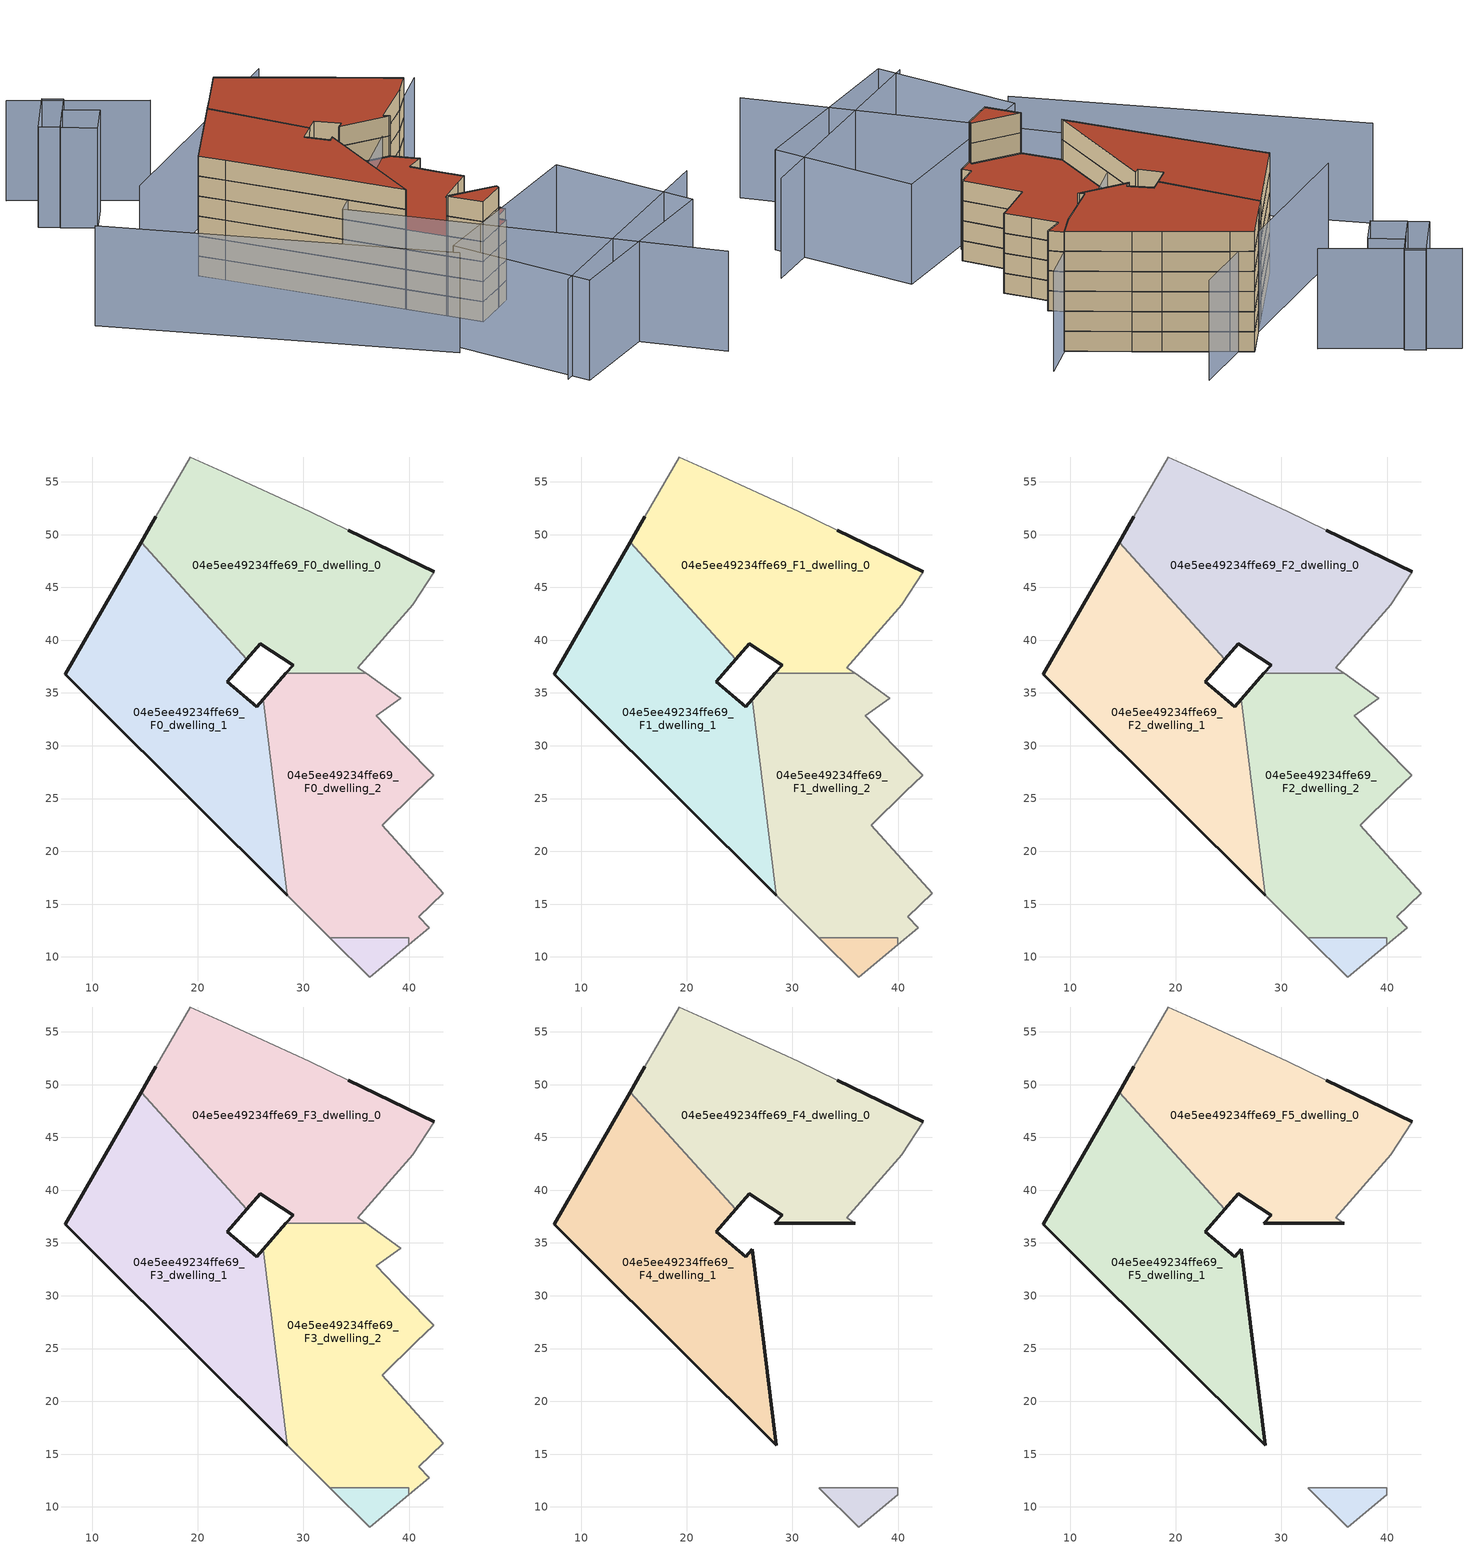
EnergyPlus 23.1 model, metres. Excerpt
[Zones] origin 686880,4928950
04e5ee49234ffe69_F0_dwelling_0
 floor ground (EU_floor_Construction): 35.93,36.85 35.15,37.41 40.34,43.38 42.41,46.5 34.25,50.42 30.57,52.19 22.27,55.99 19.29,57.35 16.01,51.67 15.69,51.11 14.63,49.27 24.65,38.21 25.91,39.66 29.01,37.65 28.31,36.85 z0
 wall outside (EU_wall_Construction): 34.25,50.42 42.41,46.5 / 28.31,36.85 29.01,37.65 25.91,39.66 24.65,38.21 / 14.63,49.27 15.69,51.11 16.01,51.67 z0:3
 wall adiabatic (EU_wall_Construction): 42.41,46.5 40.34,43.38 35.15,37.41 35.93,36.85 / 16.01,51.67 19.29,57.35 22.27,55.99 30.57,52.19 34.25,50.42 z0:3
 wall to 04e5ee49234ffe69_F0_dwelling_2 (EU_wall_Construction): 35.93,36.85 28.31,36.85 z0:3
 wall to 04e5ee49234ffe69_F0_dwelling_1 (EU_wall_Construction): 24.65,38.21 14.63,49.27 z0:3
04e5ee49234ffe69_F0_dwelling_1
 floor ground (EU_floor_Construction): 28.48,15.84 26.19,34.41 25.57,33.7 22.77,36.04 24.65,38.21 14.63,49.27 7.43,36.78 10.15,34.08 z0
 wall outside (EU_wall_Construction): 24.65,38.21 22.77,36.04 25.57,33.7 26.19,34.41 / 28.48,15.84 10.15,34.08 7.43,36.78 14.63,49.27 z0:3
 wall to 04e5ee49234ffe69_F0_dwelling_2 (EU_wall_Construction): 26.19,34.41 28.48,15.84 z0:3
04e5ee49234ffe69_F0_dwelling_2
 floor ground (EU_floor_Construction): 41.9,12.78 40.91,13.82 43.25,16.02 37.44,22.48 40.7,25.64 42.35,27.21 39.58,30.02 36.91,32.86 39.22,34.48 35.93,36.85 28.31,36.85 26.19,34.41 28.48,15.84 32.55,11.79 32.55,11.81 39.97,11.81 39.97,11.18 z0
 wall outside (EU_wall_Construction): 26.19,34.41 28.31,36.85 z0:3
 wall adiabatic (EU_wall_Construction): 35.93,36.85 39.22,34.48 36.91,32.86 39.58,30.02 42.35,27.21 40.7,25.64 37.44,22.48 43.25,16.02 40.91,13.82 41.9,12.78 39.97,11.18 / 32.55,11.79 28.48,15.84 z0:3
 wall to 04e5ee49234ffe69_F0_circulation (EU_wall_Construction): 39.97,11.18 39.97,11.81 32.55,11.81 32.55,11.79 z0:3
04e5ee49234ffe69_F0_circulation
 floor ground (EU_floor_Construction): 39.97,11.18 39.97,11.81 32.55,11.81 32.55,11.79 36.26,8.1 z0
 wall adiabatic (EU_wall_Construction): 39.97,11.18 36.26,8.1 32.55,11.79 z0:3
04e5ee49234ffe69_F1_dwelling_0
 floor to 04e5ee49234ffe69_F0_dwelling_0 (EU_floor_Construction): 35.93,36.85 35.15,37.41 40.34,43.38 42.41,46.5 34.25,50.42 30.57,52.19 22.27,55.99 19.29,57.35 16.01,51.67 15.69,51.11 14.63,49.27 24.65,38.21 25.91,39.66 29.01,37.65 28.31,36.85 z3
 wall outside (EU_wall_Construction): 34.25,50.42 42.41,46.5 / 28.31,36.85 29.01,37.65 25.91,39.66 24.65,38.21 / 14.63,49.27 15.69,51.11 16.01,51.67 z3:6
 wall adiabatic (EU_wall_Construction): 42.41,46.5 40.34,43.38 35.15,37.41 35.93,36.85 / 16.01,51.67 19.29,57.35 22.27,55.99 30.57,52.19 34.25,50.42 z3:6
 wall to 04e5ee49234ffe69_F1_dwelling_2 (EU_wall_Construction): 35.93,36.85 28.31,36.85 z3:6
 wall to 04e5ee49234ffe69_F1_dwelling_1 (EU_wall_Construction): 24.65,38.21 14.63,49.27 z3:6
04e5ee49234ffe69_F1_dwelling_1
 floor to 04e5ee49234ffe69_F0_dwelling_1 (EU_floor_Construction): 28.48,15.84 26.19,34.41 25.57,33.7 22.77,36.04 24.65,38.21 14.63,49.27 7.43,36.78 10.15,34.08 z3
 wall outside (EU_wall_Construction): 24.65,38.21 22.77,36.04 25.57,33.7 26.19,34.41 / 28.48,15.84 10.15,34.08 7.43,36.78 14.63,49.27 z3:6
 wall to 04e5ee49234ffe69_F1_dwelling_2 (EU_wall_Construction): 26.19,34.41 28.48,15.84 z3:6
04e5ee49234ffe69_F1_dwelling_2
 floor to 04e5ee49234ffe69_F0_dwelling_2 (EU_floor_Construction): 41.9,12.78 40.91,13.82 43.25,16.02 37.44,22.48 40.7,25.64 42.35,27.21 39.58,30.02 36.91,32.86 39.22,34.48 35.93,36.85 28.31,36.85 26.19,34.41 28.48,15.84 32.55,11.79 32.55,11.81 39.97,11.81 39.97,11.18 z3
 wall outside (EU_wall_Construction): 26.19,34.41 28.31,36.85 z3:6
 wall adiabatic (EU_wall_Construction): 35.93,36.85 39.22,34.48 36.91,32.86 39.58,30.02 42.35,27.21 40.7,25.64 37.44,22.48 43.25,16.02 40.91,13.82 41.9,12.78 39.97,11.18 / 32.55,11.79 28.48,15.84 z3:6
 wall to 04e5ee49234ffe69_F1_circulation (EU_wall_Construction): 39.97,11.18 39.97,11.81 32.55,11.81 32.55,11.79 z3:6
04e5ee49234ffe69_F1_circulation
 floor to 04e5ee49234ffe69_F0_circulation (EU_floor_Construction): 39.97,11.18 39.97,11.81 32.55,11.81 32.55,11.79 36.26,8.1 z3
 wall adiabatic (EU_wall_Construction): 39.97,11.18 36.26,8.1 32.55,11.79 z3:6
04e5ee49234ffe69_F2_dwelling_0
 floor to 04e5ee49234ffe69_F1_dwelling_0 (EU_floor_Construction): 35.93,36.85 35.15,37.41 40.34,43.38 42.41,46.5 34.25,50.42 30.57,52.19 22.27,55.99 19.29,57.35 16.01,51.67 15.69,51.11 14.63,49.27 24.65,38.21 25.91,39.66 29.01,37.65 28.31,36.85 z6
 wall outside (EU_wall_Construction): 34.25,50.42 42.41,46.5 / 28.31,36.85 29.01,37.65 25.91,39.66 24.65,38.21 / 14.63,49.27 15.69,51.11 16.01,51.67 z6:9
 wall adiabatic (EU_wall_Construction): 42.41,46.5 40.34,43.38 35.15,37.41 35.93,36.85 / 16.01,51.67 19.29,57.35 22.27,55.99 30.57,52.19 34.25,50.42 z6:9
 wall to 04e5ee49234ffe69_F2_dwelling_2 (EU_wall_Construction): 35.93,36.85 28.31,36.85 z6:9
 wall to 04e5ee49234ffe69_F2_dwelling_1 (EU_wall_Construction): 24.65,38.21 14.63,49.27 z6:9
04e5ee49234ffe69_F2_dwelling_1
 floor to 04e5ee49234ffe69_F1_dwelling_1 (EU_floor_Construction): 28.48,15.84 26.19,34.41 25.57,33.7 22.77,36.04 24.65,38.21 14.63,49.27 7.43,36.78 10.15,34.08 z6
 wall outside (EU_wall_Construction): 24.65,38.21 22.77,36.04 25.57,33.7 26.19,34.41 / 28.48,15.84 10.15,34.08 7.43,36.78 14.63,49.27 z6:9
 wall to 04e5ee49234ffe69_F2_dwelling_2 (EU_wall_Construction): 26.19,34.41 28.48,15.84 z6:9
04e5ee49234ffe69_F2_dwelling_2
 floor to 04e5ee49234ffe69_F1_dwelling_2 (EU_floor_Construction): 41.9,12.78 40.91,13.82 43.25,16.02 37.44,22.48 40.7,25.64 42.35,27.21 39.58,30.02 36.91,32.86 39.22,34.48 35.93,36.85 28.31,36.85 26.19,34.41 28.48,15.84 32.55,11.79 32.55,11.81 39.97,11.81 39.97,11.18 z6
 wall outside (EU_wall_Construction): 26.19,34.41 28.31,36.85 z6:9
 wall adiabatic (EU_wall_Construction): 35.93,36.85 39.22,34.48 36.91,32.86 39.58,30.02 42.35,27.21 40.7,25.64 37.44,22.48 43.25,16.02 40.91,13.82 41.9,12.78 39.97,11.18 / 32.55,11.79 28.48,15.84 z6:9
 wall to 04e5ee49234ffe69_F2_circulation (EU_wall_Construction): 39.97,11.18 39.97,11.81 32.55,11.81 32.55,11.79 z6:9
04e5ee49234ffe69_F2_circulation
 floor to 04e5ee49234ffe69_F1_circulation (EU_floor_Construction): 39.97,11.18 39.97,11.81 32.55,11.81 32.55,11.79 36.26,8.1 z6
 wall adiabatic (EU_wall_Construction): 39.97,11.18 36.26,8.1 32.55,11.79 z6:9
04e5ee49234ffe69_F3_dwelling_0
 floor to 04e5ee49234ffe69_F2_dwelling_0 (EU_floor_Construction): 35.93,36.85 35.15,37.41 40.34,43.38 42.41,46.5 34.25,50.42 30.57,52.19 22.27,55.99 19.29,57.35 16.01,51.67 15.69,51.11 14.63,49.27 24.65,38.21 25.91,39.66 29.01,37.65 28.31,36.85 z9
 wall outside (EU_wall_Construction): 34.25,50.42 42.41,46.5 / 28.31,36.85 29.01,37.65 25.91,39.66 24.65,38.21 / 14.63,49.27 15.69,51.11 16.01,51.67 z9:12
 wall adiabatic (EU_wall_Construction): 42.41,46.5 40.34,43.38 35.15,37.41 35.93,36.85 / 16.01,51.67 19.29,57.35 22.27,55.99 30.57,52.19 34.25,50.42 z9:12
 wall to 04e5ee49234ffe69_F3_dwelling_2 (EU_wall_Construction): 35.93,36.85 28.31,36.85 z9:12
 wall to 04e5ee49234ffe69_F3_dwelling_1 (EU_wall_Construction): 24.65,38.21 14.63,49.27 z9:12
04e5ee49234ffe69_F3_dwelling_1
 floor to 04e5ee49234ffe69_F2_dwelling_1 (EU_floor_Construction): 28.48,15.84 26.19,34.41 25.57,33.7 22.77,36.04 24.65,38.21 14.63,49.27 7.43,36.78 10.15,34.08 z9
 wall outside (EU_wall_Construction): 24.65,38.21 22.77,36.04 25.57,33.7 26.19,34.41 / 28.48,15.84 10.15,34.08 7.43,36.78 14.63,49.27 z9:12
 wall to 04e5ee49234ffe69_F3_dwelling_2 (EU_wall_Construction): 26.19,34.41 28.48,15.84 z9:12
04e5ee49234ffe69_F3_dwelling_2
 floor to 04e5ee49234ffe69_F2_dwelling_2 (EU_floor_Construction): 41.9,12.78 40.91,13.82 43.25,16.02 37.44,22.48 40.7,25.64 42.35,27.21 39.58,30.02 36.91,32.86 39.22,34.48 35.93,36.85 28.31,36.85 26.19,34.41 28.48,15.84 32.55,11.79 32.55,11.81 39.97,11.81 39.97,11.18 z9
 wall outside (EU_wall_Construction): 26.19,34.41 28.31,36.85 z9:12
 wall adiabatic (EU_wall_Construction): 35.93,36.85 39.22,34.48 36.91,32.86 39.58,30.02 42.35,27.21 40.7,25.64 37.44,22.48 43.25,16.02 40.91,13.82 41.9,12.78 39.97,11.18 / 32.55,11.79 28.48,15.84 z9:12
 wall to 04e5ee49234ffe69_F3_circulation (EU_wall_Construction): 39.97,11.18 39.97,11.81 32.55,11.81 32.55,11.79 z9:12
 roof outside (EU_roof_Construction): 39.22,34.48 36.91,32.86 39.58,30.02 42.35,27.21 40.7,25.64 37.44,22.48 43.25,16.02 40.91,13.82 41.9,12.78 39.97,11.18 39.97,11.81 32.55,11.81 32.55,11.79 28.48,15.84 26.19,34.41 28.31,36.85 35.93,36.85 z12
04e5ee49234ffe69_F3_circulation
 floor to 04e5ee49234ffe69_F2_circulation (EU_floor_Construction): 39.97,11.18 39.97,11.81 32.55,11.81 32.55,11.79 36.26,8.1 z9
 wall adiabatic (EU_wall_Construction): 39.97,11.18 36.26,8.1 32.55,11.79 z9:12
04e5ee49234ffe69_F4_dwelling_0
 floor to 04e5ee49234ffe69_F3_dwelling_0 (EU_floor_Construction): 35.93,36.85 35.15,37.41 40.34,43.38 42.41,46.5 34.25,50.42 30.57,52.19 22.27,55.99 19.29,57.35 16.01,51.67 15.69,51.11 14.63,49.27 24.65,38.21 25.91,39.66 29.01,37.65 28.31,36.85 z12
 wall outside (EU_wall_Construction): 34.25,50.42 42.41,46.5 / 35.93,36.85 28.31,36.85 29.01,37.65 25.91,39.66 24.65,38.21 / 14.63,49.27 15.69,51.11 16.01,51.67 z12:15
 wall adiabatic (EU_wall_Construction): 42.41,46.5 40.34,43.38 35.15,37.41 35.93,36.85 / 16.01,51.67 19.29,57.35 22.27,55.99 30.57,52.19 34.25,50.42 z12:15
 wall to 04e5ee49234ffe69_F4_dwelling_1 (EU_wall_Construction): 24.65,38.21 14.63,49.27 z12:15
04e5ee49234ffe69_F4_dwelling_1
 floor to 04e5ee49234ffe69_F3_dwelling_1 (EU_floor_Construction): 28.48,15.84 26.19,34.41 25.57,33.7 22.77,36.04 24.65,38.21 14.63,49.27 7.43,36.78 10.15,34.08 z12
 wall outside (EU_wall_Construction): 24.65,38.21 22.77,36.04 25.57,33.7 26.19,34.41 28.48,15.84 10.15,34.08 7.43,36.78 14.63,49.27 z12:15
04e5ee49234ffe69_F4_circulation
 floor to 04e5ee49234ffe69_F3_circulation (EU_floor_Construction): 39.97,11.18 39.97,11.81 32.55,11.81 32.55,11.79 36.26,8.1 z12
 wall adiabatic (EU_wall_Construction): 39.97,11.81 39.97,11.18 36.26,8.1 32.55,11.79 32.55,11.81 39.97,11.81 z12:15
04e5ee49234ffe69_F5_dwelling_0
 floor to 04e5ee49234ffe69_F4_dwelling_0 (EU_floor_Construction): 35.93,36.85 35.15,37.41 40.34,43.38 42.41,46.5 34.25,50.42 30.57,52.19 22.27,55.99 19.29,57.35 16.01,51.67 15.69,51.11 14.63,49.27 24.65,38.21 25.91,39.66 29.01,37.65 28.31,36.85 z15
 wall outside (EU_wall_Construction): 34.25,50.42 42.41,46.5 / 35.93,36.85 28.31,36.85 29.01,37.65 25.91,39.66 24.65,38.21 / 14.63,49.27 15.69,51.11 16.01,51.67 z15:18
 wall adiabatic (EU_wall_Construction): 42.41,46.5 40.34,43.38 35.15,37.41 35.93,36.85 / 16.01,51.67 19.29,57.35 22.27,55.99 30.57,52.19 34.25,50.42 z15:18
 wall to 04e5ee49234ffe69_F5_dwelling_1 (EU_wall_Construction): 24.65,38.21 14.63,49.27 z15:18
 roof outside (EU_roof_Construction): 34.25,50.42 42.41,46.5 40.34,43.38 35.15,37.41 35.93,36.85 28.31,36.85 29.01,37.65 25.91,39.66 24.65,38.21 14.63,49.27 15.69,51.11 16.01,51.67 19.29,57.35 22.27,55.99 30.57,52.19 z18
04e5ee49234ffe69_F5_dwelling_1
 floor to 04e5ee49234ffe69_F4_dwelling_1 (EU_floor_Construction): 28.48,15.84 26.19,34.41 25.57,33.7 22.77,36.04 24.65,38.21 14.63,49.27 7.43,36.78 10.15,34.08 z15
 wall outside (EU_wall_Construction): 24.65,38.21 22.77,36.04 25.57,33.7 26.19,34.41 28.48,15.84 10.15,34.08 7.43,36.78 14.63,49.27 z15:18
 roof outside (EU_roof_Construction): 24.65,38.21 22.77,36.04 25.57,33.7 26.19,34.41 28.48,15.84 10.15,34.08 7.43,36.78 14.63,49.27 z18
04e5ee49234ffe69_F5_circulation
 floor to 04e5ee49234ffe69_F4_circulation (EU_floor_Construction): 39.97,11.18 39.97,11.81 32.55,11.81 32.55,11.79 36.26,8.1 z15
 wall adiabatic (EU_wall_Construction): 39.97,11.81 39.97,11.18 36.26,8.1 32.55,11.79 32.55,11.81 39.97,11.81 z15:18
 roof outside (EU_roof_Construction): 39.97,11.81 39.97,11.18 36.26,8.1 32.55,11.79 32.55,11.81 z18
shading: -11.39,29.06 29.48,1.07 / 28.46,62.62 -0.91,37.42 / 11.28,60.22 -6.32,68.27 / 39.26,-12.36 67.48,10.52 / 62.29,-13.73 20.79,19.48 / 20.79,19.48 46.24,51.29 / -3.16,57.87 -0.61,62.64 / -0.61,62.64 3.87,60.24 / 3.87,60.24 1.32,55.47 / 1.32,55.47 -3.16,57.87 / 0.89,65.39 -3.16,57.87 / -3.16,57.87 -5.74,59.26 / -5.74,59.26 -1.7,66.78 / -1.7,66.78 0.89,65.39 / 41.76,-13.83 29.58,3.36 / 29.58,3.36 52.43,19.57 / 52.43,19.57 64.62,2.37 / 64.62,2.37 41.76,-13.83 z0:15
[Building]
EU S2 Campaign: North Axis=0; Terrain=City; Solar Distribution=FullExterior
[Site:Location]
Bologna: Latitude=44.5; Longitude=11.25; Time Zone=1; Elevation=37
[SizingPeriod:WeatherFileDays]
AnnualSizingPeriod: Begin Month=1; Begin Day of Month=1; End Month=12; End Day of Month=31; Day of Week for Start Day=Monday; Use Weather File Daylight Saving Period=No; Use Weather File Rain and Snow Indicators=No
[MATERIAL]
EU_InternalMass_Material: Roughness=MediumRough; Thickness=0.1; Conductivity=1; Density=1800; Specific Heat=900; Thermal Absorptance=0.9; Solar Absorptance=0.7; Visible Absorptance=0.7
[MATERIAL:NOMASS] Roughness=MediumRough; Thermal Absorptance=0.9; Solar Absorptance=0.7; Visible Absorptance=0.7
Name | Thermal Resistance
EU_wall_NoMass | 0.905828
EU_roof_NoMass | 0.37593
EU_floor_NoMass | 0.67114
[CONSTRUCTION]
EU_wall_Construction: EU_wall_NoMass
EU_roof_Construction: EU_roof_NoMass
EU_floor_Construction: EU_floor_NoMass
EU_InternalMass_Construction: EU_InternalMass_Material
[ZONE] Type=1; Multiplier=1; Ceiling Height=autocalculate; Floor Area=autocalculate; Part of Total Floor Area=Yes
Name | Volume
04e5ee49234ffe69_F0_dwelling_0 | 944.754
04e5ee49234ffe69_F1_dwelling_0; 04e5ee49234ffe69_F2_dwelling_0; 04e5ee49234ffe69_F3_dwelling_0; 04e5ee49234ffe69_F4_dwelling_0; 04e5ee49234ffe69_F5_dwelling_0 | 944.752
04e5ee49234ffe69_F0_dwelling_1 | 901.885
04e5ee49234ffe69_F1_dwelling_1; 04e5ee49234ffe69_F2_dwelling_1; 04e5ee49234ffe69_F3_dwelling_1; 04e5ee49234ffe69_F4_dwelling_1; 04e5ee49234ffe69_F5_dwelling_1 | 901.886
04e5ee49234ffe69_F0_dwelling_2 | 907.769
04e5ee49234ffe69_F1_dwelling_2; 04e5ee49234ffe69_F2_dwelling_2; 04e5ee49234ffe69_F3_dwelling_2 | 907.768
04e5ee49234ffe69_F0_circulation | 44.9026
04e5ee49234ffe69_F1_circulation; 04e5ee49234ffe69_F2_circulation; 04e5ee49234ffe69_F3_circulation; 04e5ee49234ffe69_F4_circulation; 04e5ee49234ffe69_F5_circulation | 44.9033
[INTERNALMASS] Construction=EU_InternalMass_Construction
Name | Zone or ZoneList | Surface Area
04e5ee49234ffe69_F0_dwelling_0_EU_InternalMass | 04e5ee49234ffe69_F0_dwelling_0 | 299.123
04e5ee49234ffe69_F0_dwelling_1_EU_InternalMass | 04e5ee49234ffe69_F0_dwelling_1 | 300.629
04e5ee49234ffe69_F0_dwelling_2_EU_InternalMass | 04e5ee49234ffe69_F0_dwelling_2 | 302.591
04e5ee49234ffe69_F1_dwelling_0_EU_InternalMass | 04e5ee49234ffe69_F1_dwelling_0 | 299.123
04e5ee49234ffe69_F1_dwelling_1_EU_InternalMass | 04e5ee49234ffe69_F1_dwelling_1 | 300.629
04e5ee49234ffe69_F1_dwelling_2_EU_InternalMass | 04e5ee49234ffe69_F1_dwelling_2 | 302.591
04e5ee49234ffe69_F2_dwelling_0_EU_InternalMass | 04e5ee49234ffe69_F2_dwelling_0 | 299.123
04e5ee49234ffe69_F2_dwelling_1_EU_InternalMass | 04e5ee49234ffe69_F2_dwelling_1 | 300.629
04e5ee49234ffe69_F2_dwelling_2_EU_InternalMass | 04e5ee49234ffe69_F2_dwelling_2 | 302.591
04e5ee49234ffe69_F3_dwelling_0_EU_InternalMass | 04e5ee49234ffe69_F3_dwelling_0 | 299.123
04e5ee49234ffe69_F3_dwelling_1_EU_InternalMass | 04e5ee49234ffe69_F3_dwelling_1 | 300.629
04e5ee49234ffe69_F3_dwelling_2_EU_InternalMass | 04e5ee49234ffe69_F3_dwelling_2 | 302.591
04e5ee49234ffe69_F4_dwelling_0_EU_InternalMass | 04e5ee49234ffe69_F4_dwelling_0 | 416.796
04e5ee49234ffe69_F4_dwelling_1_EU_InternalMass | 04e5ee49234ffe69_F4_dwelling_1 | 416.796
04e5ee49234ffe69_F5_dwelling_0_EU_InternalMass | 04e5ee49234ffe69_F5_dwelling_0 | 416.796
04e5ee49234ffe69_F5_dwelling_1_EU_InternalMass | 04e5ee49234ffe69_F5_dwelling_1 | 416.796
[OTHEREQUIPMENT] Fuel Type=Electricity; Design Level Calculation Method=Watts/Area; Power per Zone Floor Area=1; Fraction Latent=0; Fraction Radiant=0; Fraction Lost=0; Carbon Dioxide Generation Rate=0; EndUse Subcategory=EU_Step8_InternalGains
Name | Zone or ZoneList or Space or SpaceList | Schedule
EU_Step8_InternalGain_04e5ee49234ffe69_F0_dwelling_0_f000 | 04e5ee49234ffe69_F0_dwelling_0 | EU_Step8_GainSchedule_04e5ee49234ffe69_F0_dwelling_0_f000
EU_Step8_InternalGain_04e5ee49234ffe69_F0_dwelling_1_f000 | 04e5ee49234ffe69_F0_dwelling_1 | EU_Step8_GainSchedule_04e5ee49234ffe69_F0_dwelling_1_f000
EU_Step8_InternalGain_04e5ee49234ffe69_F0_dwelling_2_f000 | 04e5ee49234ffe69_F0_dwelling_2 | EU_Step8_GainSchedule_04e5ee49234ffe69_F0_dwelling_2_f000
EU_Step8_InternalGain_04e5ee49234ffe69_F1_dwelling_0_f000 | 04e5ee49234ffe69_F1_dwelling_0 | EU_Step8_GainSchedule_04e5ee49234ffe69_F1_dwelling_0_f000
EU_Step8_InternalGain_04e5ee49234ffe69_F1_dwelling_1_f000 | 04e5ee49234ffe69_F1_dwelling_1 | EU_Step8_GainSchedule_04e5ee49234ffe69_F1_dwelling_1_f000
EU_Step8_InternalGain_04e5ee49234ffe69_F1_dwelling_2_f000 | 04e5ee49234ffe69_F1_dwelling_2 | EU_Step8_GainSchedule_04e5ee49234ffe69_F1_dwelling_2_f000
EU_Step8_InternalGain_04e5ee49234ffe69_F2_dwelling_0_f000 | 04e5ee49234ffe69_F2_dwelling_0 | EU_Step8_GainSchedule_04e5ee49234ffe69_F2_dwelling_0_f000
EU_Step8_InternalGain_04e5ee49234ffe69_F2_dwelling_1_f000 | 04e5ee49234ffe69_F2_dwelling_1 | EU_Step8_GainSchedule_04e5ee49234ffe69_F2_dwelling_1_f000
EU_Step8_InternalGain_04e5ee49234ffe69_F2_dwelling_2_f000 | 04e5ee49234ffe69_F2_dwelling_2 | EU_Step8_GainSchedule_04e5ee49234ffe69_F2_dwelling_2_f000
EU_Step8_InternalGain_04e5ee49234ffe69_F3_dwelling_0_f000 | 04e5ee49234ffe69_F3_dwelling_0 | EU_Step8_GainSchedule_04e5ee49234ffe69_F3_dwelling_0_f000
EU_Step8_InternalGain_04e5ee49234ffe69_F3_dwelling_1_f000 | 04e5ee49234ffe69_F3_dwelling_1 | EU_Step8_GainSchedule_04e5ee49234ffe69_F3_dwelling_1_f000
EU_Step8_InternalGain_04e5ee49234ffe69_F3_dwelling_2_f000 | 04e5ee49234ffe69_F3_dwelling_2 | EU_Step8_GainSchedule_04e5ee49234ffe69_F3_dwelling_2_f000
EU_Step8_InternalGain_04e5ee49234ffe69_F4_dwelling_0_f000 | 04e5ee49234ffe69_F4_dwelling_0 | EU_Step8_GainSchedule_04e5ee49234ffe69_F4_dwelling_0_f000
EU_Step8_InternalGain_04e5ee49234ffe69_F4_dwelling_1_f000 | 04e5ee49234ffe69_F4_dwelling_1 | EU_Step8_GainSchedule_04e5ee49234ffe69_F4_dwelling_1_f000
EU_Step8_InternalGain_04e5ee49234ffe69_F5_dwelling_0_f000 | 04e5ee49234ffe69_F5_dwelling_0 | EU_Step8_GainSchedule_04e5ee49234ffe69_F5_dwelling_0_f000
EU_Step8_InternalGain_04e5ee49234ffe69_F5_dwelling_1_f000 | 04e5ee49234ffe69_F5_dwelling_1 | EU_Step8_GainSchedule_04e5ee49234ffe69_F5_dwelling_1_f000
[ZONEINFILTRATION:DESIGNFLOWRATE] Schedule=EU_AlwaysOn; Design Flow Rate Calculation Method=Flow/Area; Flow Rate per Floor Area=0.0005; Constant Term Coefficient=1; Temperature Term Coefficient=0; Velocity Term Coefficient=0; Velocity Squared Term Coefficient=0
Name | Zone or ZoneList or Space or SpaceList
EU_Circulation_Infiltration_04e5ee49234ffe69_F0_circulation | 04e5ee49234ffe69_F0_circulation
EU_Circulation_Infiltration_04e5ee49234ffe69_F1_circulation | 04e5ee49234ffe69_F1_circulation
EU_Circulation_Infiltration_04e5ee49234ffe69_F2_circulation | 04e5ee49234ffe69_F2_circulation
EU_Circulation_Infiltration_04e5ee49234ffe69_F3_circulation | 04e5ee49234ffe69_F3_circulation
EU_Circulation_Infiltration_04e5ee49234ffe69_F4_circulation | 04e5ee49234ffe69_F4_circulation
EU_Circulation_Infiltration_04e5ee49234ffe69_F5_circulation | 04e5ee49234ffe69_F5_circulation
[ZONEVENTILATION:DESIGNFLOWRATE] Schedule=EU_AlwaysOn; Design Flow Rate Calculation Method=AirChanges/Hour; Air Changes per Hour=0.73129; Ventilation Type=Natural; Fan Pressure Rise=0; Fan Total Efficiency=1; Constant Term Coefficient=1; Temperature Term Coefficient=0; Velocity Term Coefficient=0; Velocity Squared Term Coefficient=0; Minimum Indoor Temperature=-100; Maximum Indoor Temperature=100; Delta Temperature=-100; Minimum Outdoor Temperature=-100; Maximum Outdoor Temperature=100; Maximum Wind Speed=40
Name | Zone or ZoneList or Space or SpaceList
EU_ConstantAir_04e5ee49234ffe69_F0_dwelling_0 | 04e5ee49234ffe69_F0_dwelling_0
EU_ConstantAir_04e5ee49234ffe69_F0_dwelling_1 | 04e5ee49234ffe69_F0_dwelling_1
EU_ConstantAir_04e5ee49234ffe69_F0_dwelling_2 | 04e5ee49234ffe69_F0_dwelling_2
EU_ConstantAir_04e5ee49234ffe69_F1_dwelling_0 | 04e5ee49234ffe69_F1_dwelling_0
EU_ConstantAir_04e5ee49234ffe69_F1_dwelling_1 | 04e5ee49234ffe69_F1_dwelling_1
EU_ConstantAir_04e5ee49234ffe69_F1_dwelling_2 | 04e5ee49234ffe69_F1_dwelling_2
EU_ConstantAir_04e5ee49234ffe69_F2_dwelling_0 | 04e5ee49234ffe69_F2_dwelling_0
EU_ConstantAir_04e5ee49234ffe69_F2_dwelling_1 | 04e5ee49234ffe69_F2_dwelling_1
EU_ConstantAir_04e5ee49234ffe69_F2_dwelling_2 | 04e5ee49234ffe69_F2_dwelling_2
EU_ConstantAir_04e5ee49234ffe69_F3_dwelling_0 | 04e5ee49234ffe69_F3_dwelling_0
EU_ConstantAir_04e5ee49234ffe69_F3_dwelling_1 | 04e5ee49234ffe69_F3_dwelling_1
EU_ConstantAir_04e5ee49234ffe69_F3_dwelling_2 | 04e5ee49234ffe69_F3_dwelling_2
EU_ConstantAir_04e5ee49234ffe69_F4_dwelling_0 | 04e5ee49234ffe69_F4_dwelling_0
EU_ConstantAir_04e5ee49234ffe69_F4_dwelling_1 | 04e5ee49234ffe69_F4_dwelling_1
EU_ConstantAir_04e5ee49234ffe69_F5_dwelling_0 | 04e5ee49234ffe69_F5_dwelling_0
EU_ConstantAir_04e5ee49234ffe69_F5_dwelling_1 | 04e5ee49234ffe69_F5_dwelling_1
[HVACTEMPLATE:THERMOSTAT] Constant Heating Setpoint=20; Constant Cooling Setpoint=50
EU_HeatOnly_04e5ee49234ffe69_F0_dwelling_0; EU_HeatOnly_04e5ee49234ffe69_F0_dwelling_1; EU_HeatOnly_04e5ee49234ffe69_F0_dwelling_2; EU_HeatOnly_04e5ee49234ffe69_F1_dwelling_0; EU_HeatOnly_04e5ee49234ffe69_F1_dwelling_1; EU_HeatOnly_04e5ee49234ffe69_F1_dwelling_2; EU_HeatOnly_04e5ee49234ffe69_F2_dwelling_0; EU_HeatOnly_04e5ee49234ffe69_F2_dwelling_1; EU_HeatOnly_04e5ee49234ffe69_F2_dwelling_2; EU_HeatOnly_04e5ee49234ffe69_F3_dwelling_0; EU_HeatOnly_04e5ee49234ffe69_F3_dwelling_1; EU_HeatOnly_04e5ee49234ffe69_F3_dwelling_2; EU_HeatOnly_04e5ee49234ffe69_F4_dwelling_0; EU_HeatOnly_04e5ee49234ffe69_F4_dwelling_1; EU_HeatOnly_04e5ee49234ffe69_F5_dwelling_0; EU_HeatOnly_04e5ee49234ffe69_F5_dwelling_1
[HVACTEMPLATE:ZONE:IDEALLOADSAIRSYSTEM] System Availability Schedule=EU_AlwaysOn; Maximum Heating Supply Air Temperature=50; Minimum Cooling Supply Air Temperature=13; Maximum Heating Supply Air Humidity Ratio=0.0156; Minimum Cooling Supply Air Humidity Ratio=0.0077; Heating Limit=NoLimit; Cooling Limit=NoLimit; Heating Availability Schedule=EU_AlwaysOn; Cooling Availability Schedule=EU_CoolingOff; Dehumidification Control Type=ConstantSensibleHeatRatio; Cooling Sensible Heat Ratio=0.7; Dehumidification Setpoint=60; Humidification Control Type=None; Humidification Setpoint=30; Outdoor Air Method=None; Outdoor Air Flow Rate per Person=0.00944; Outdoor Air Flow Rate per Zone Floor Area=0; Outdoor Air Flow Rate per Zone=0; Demand Controlled Ventilation Type=None; Outdoor Air Economizer Type=NoEconomizer; Heat Recovery Type=None; Sensible Heat Recovery Effectiveness=0.7; Latent Heat Recovery Effectiveness=0.65
Name | Template Thermostat
04e5ee49234ffe69_F0_dwelling_0 | EU_HeatOnly_04e5ee49234ffe69_F0_dwelling_0
04e5ee49234ffe69_F0_dwelling_1 | EU_HeatOnly_04e5ee49234ffe69_F0_dwelling_1
04e5ee49234ffe69_F0_dwelling_2 | EU_HeatOnly_04e5ee49234ffe69_F0_dwelling_2
04e5ee49234ffe69_F1_dwelling_0 | EU_HeatOnly_04e5ee49234ffe69_F1_dwelling_0
04e5ee49234ffe69_F1_dwelling_1 | EU_HeatOnly_04e5ee49234ffe69_F1_dwelling_1
04e5ee49234ffe69_F1_dwelling_2 | EU_HeatOnly_04e5ee49234ffe69_F1_dwelling_2
04e5ee49234ffe69_F2_dwelling_0 | EU_HeatOnly_04e5ee49234ffe69_F2_dwelling_0
04e5ee49234ffe69_F2_dwelling_1 | EU_HeatOnly_04e5ee49234ffe69_F2_dwelling_1
04e5ee49234ffe69_F2_dwelling_2 | EU_HeatOnly_04e5ee49234ffe69_F2_dwelling_2
04e5ee49234ffe69_F3_dwelling_0 | EU_HeatOnly_04e5ee49234ffe69_F3_dwelling_0
04e5ee49234ffe69_F3_dwelling_1 | EU_HeatOnly_04e5ee49234ffe69_F3_dwelling_1
04e5ee49234ffe69_F3_dwelling_2 | EU_HeatOnly_04e5ee49234ffe69_F3_dwelling_2
04e5ee49234ffe69_F4_dwelling_0 | EU_HeatOnly_04e5ee49234ffe69_F4_dwelling_0
04e5ee49234ffe69_F4_dwelling_1 | EU_HeatOnly_04e5ee49234ffe69_F4_dwelling_1
04e5ee49234ffe69_F5_dwelling_0 | EU_HeatOnly_04e5ee49234ffe69_F5_dwelling_0
04e5ee49234ffe69_F5_dwelling_1 | EU_HeatOnly_04e5ee49234ffe69_F5_dwelling_1
[SIZING:ZONE] Zone Cooling Design Supply Air Temperature Input Method=SupplyAirTemperature; Zone Cooling Design Supply Air Temperature=13; Zone Heating Design Supply Air Temperature Input Method=SupplyAirTemperature; Zone Heating Design Supply Air Temperature=50; Zone Cooling Design Supply Air Humidity Ratio=0.008; Zone Heating Design Supply Air Humidity Ratio=0.008; Cooling Design Air Flow Method=DesignDay; Cooling Design Air Flow Rate=0; Cooling Minimum Air Flow per Zone Floor Area=0.000762; Cooling Minimum Air Flow=0; Cooling Minimum Air Flow Fraction=0.2; Heating Design Air Flow Method=DesignDay; Heating Design Air Flow Rate=0; Heating Maximum Air Flow per Zone Floor Area=0.002032; Heating Maximum Air Flow=0.141576; Heating Maximum Air Flow Fraction=0.3; Account for Dedicated Outdoor Air System=No; Dedicated Outdoor Air System Control Strategy=NeutralSupplyAir; Dedicated Outdoor Air Low Setpoint Temperature for Design=autosize; Dedicated Outdoor Air High Setpoint Temperature for Design=autosize; Zone Load Sizing Method=Sensible Load Only No Latent Load; Zone Latent Cooling Design Supply Air Humidity Ratio Input Method=HumidityRatioDifference; Zone Cooling Design Supply Air Humidity Ratio Difference=0.005; Zone Latent Heating Design Supply Air Humidity Ratio Input Method=HumidityRatioDifference; Zone Humidification Design Supply Air Humidity Ratio Difference=0.005
04e5ee49234ffe69_F0_dwelling_0; 04e5ee49234ffe69_F0_dwelling_1; 04e5ee49234ffe69_F0_dwelling_2; 04e5ee49234ffe69_F1_dwelling_0; 04e5ee49234ffe69_F1_dwelling_1; 04e5ee49234ffe69_F1_dwelling_2; 04e5ee49234ffe69_F2_dwelling_0; 04e5ee49234ffe69_F2_dwelling_1; 04e5ee49234ffe69_F2_dwelling_2; 04e5ee49234ffe69_F3_dwelling_0; 04e5ee49234ffe69_F3_dwelling_1; 04e5ee49234ffe69_F3_dwelling_2; 04e5ee49234ffe69_F4_dwelling_0; 04e5ee49234ffe69_F4_dwelling_1; 04e5ee49234ffe69_F5_dwelling_0; 04e5ee49234ffe69_F5_dwelling_1
[SCHEDULE:CONSTANT]
Name | Hourly Value
EU_AlwaysOn | 1
EU_CoolingOff | 0
[SCHEDULE:FILE] Column Number=1; Rows to Skip at Top=0; Number of Hours of Data=8760; Column Separator=Comma; Interpolate to Timestep=No; Minutes per Item=60; Adjust Schedule for Daylight Savings=Yes
Name | File
EU_Step8_GainSchedule_04e5ee49234ffe69_F0_dwelling_0_f000 | ../../schedules/04e5ee49234ffe69/04e5ee49234ffe69_F0_dwelling_0_f000_gain.csv
EU_Step8_GainSchedule_04e5ee49234ffe69_F0_dwelling_1_f000 | ../../schedules/04e5ee49234ffe69/04e5ee49234ffe69_F0_dwelling_1_f000_gain.csv
EU_Step8_GainSchedule_04e5ee49234ffe69_F0_dwelling_2_f000 | ../../schedules/04e5ee49234ffe69/04e5ee49234ffe69_F0_dwelling_2_f000_gain.csv
EU_Step8_GainSchedule_04e5ee49234ffe69_F1_dwelling_0_f000 | ../../schedules/04e5ee49234ffe69/04e5ee49234ffe69_F1_dwelling_0_f000_gain.csv
EU_Step8_GainSchedule_04e5ee49234ffe69_F1_dwelling_1_f000 | ../../schedules/04e5ee49234ffe69/04e5ee49234ffe69_F1_dwelling_1_f000_gain.csv
EU_Step8_GainSchedule_04e5ee49234ffe69_F1_dwelling_2_f000 | ../../schedules/04e5ee49234ffe69/04e5ee49234ffe69_F1_dwelling_2_f000_gain.csv
EU_Step8_GainSchedule_04e5ee49234ffe69_F2_dwelling_0_f000 | ../../schedules/04e5ee49234ffe69/04e5ee49234ffe69_F2_dwelling_0_f000_gain.csv
EU_Step8_GainSchedule_04e5ee49234ffe69_F2_dwelling_1_f000 | ../../schedules/04e5ee49234ffe69/04e5ee49234ffe69_F2_dwelling_1_f000_gain.csv
EU_Step8_GainSchedule_04e5ee49234ffe69_F2_dwelling_2_f000 | ../../schedules/04e5ee49234ffe69/04e5ee49234ffe69_F2_dwelling_2_f000_gain.csv
EU_Step8_GainSchedule_04e5ee49234ffe69_F3_dwelling_0_f000 | ../../schedules/04e5ee49234ffe69/04e5ee49234ffe69_F3_dwelling_0_f000_gain.csv
EU_Step8_GainSchedule_04e5ee49234ffe69_F3_dwelling_1_f000 | ../../schedules/04e5ee49234ffe69/04e5ee49234ffe69_F3_dwelling_1_f000_gain.csv
EU_Step8_GainSchedule_04e5ee49234ffe69_F3_dwelling_2_f000 | ../../schedules/04e5ee49234ffe69/04e5ee49234ffe69_F3_dwelling_2_f000_gain.csv
EU_Step8_GainSchedule_04e5ee49234ffe69_F4_dwelling_0_f000 | ../../schedules/04e5ee49234ffe69/04e5ee49234ffe69_F4_dwelling_0_f000_gain.csv
EU_Step8_GainSchedule_04e5ee49234ffe69_F4_dwelling_1_f000 | ../../schedules/04e5ee49234ffe69/04e5ee49234ffe69_F4_dwelling_1_f000_gain.csv
EU_Step8_GainSchedule_04e5ee49234ffe69_F5_dwelling_0_f000 | ../../schedules/04e5ee49234ffe69/04e5ee49234ffe69_F5_dwelling_0_f000_gain.csv
EU_Step8_GainSchedule_04e5ee49234ffe69_F5_dwelling_1_f000 | ../../schedules/04e5ee49234ffe69/04e5ee49234ffe69_F5_dwelling_1_f000_gain.csv
